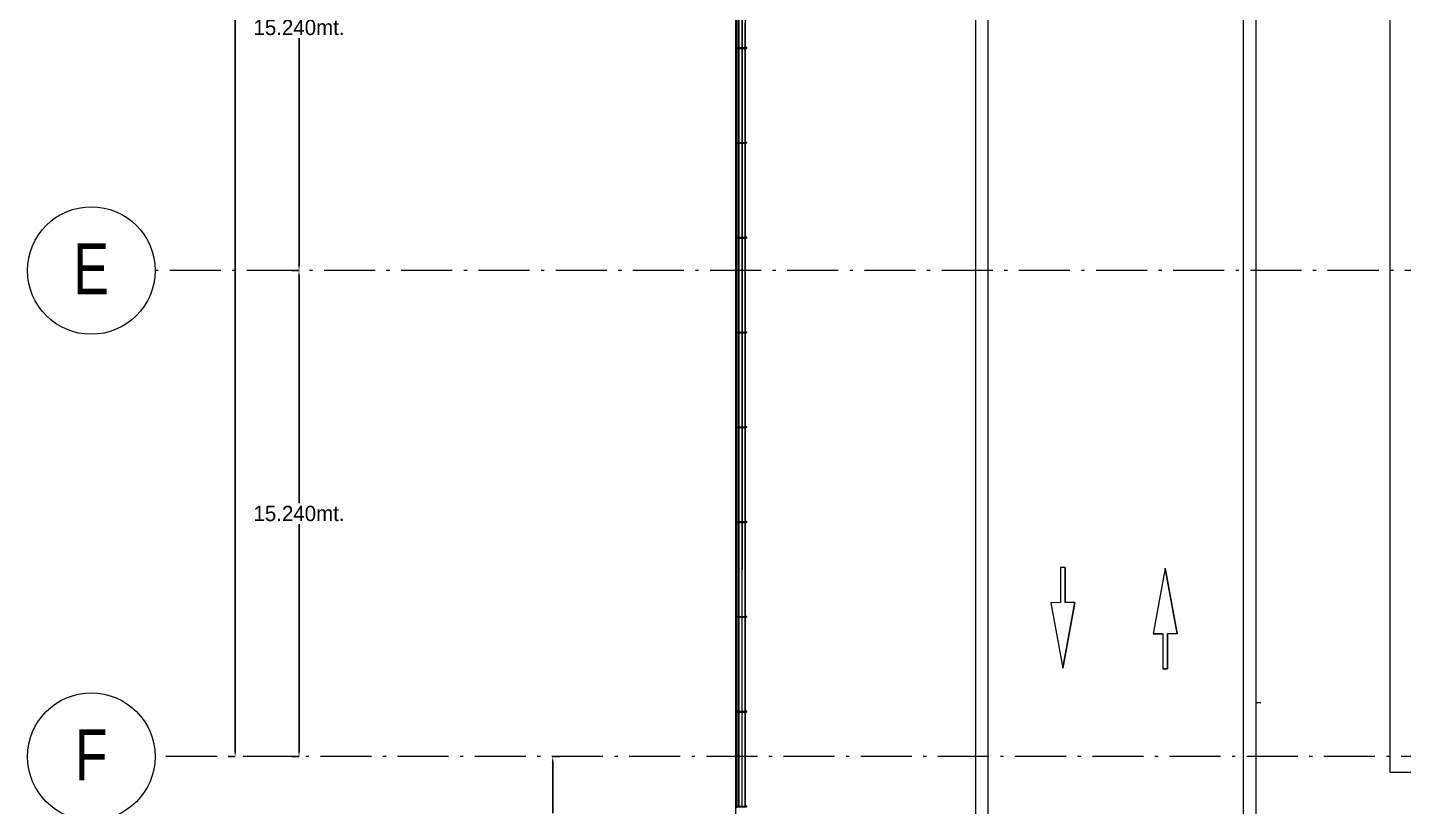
# Model space of a CAD drawing. Header units: metres. Extents: x -55 to 260, y -121 to 64.
# Drawn here: x -55.41 to -12.27, y -62.52 to -38.1 of the extents above; entities that cross this region are included whole.
import ezdxf

# ---------------------------------------------------------------- set-up
doc = ezdxf.new("R2010")
doc.units = ezdxf.units.M
doc.linetypes.add('01_Grid', pattern=[2.32, 1.6, -0.36, 0, -0.36])
for name, color, linetype, lineweight in [('0-1', 7, 'Continuous', 5), ('03EJES-1', 1, '01_Grid', 5), ('04NOEJE', 2, 'Continuous', 18), ('04NOEJE-1', 2, 'Continuous', 5), ('31COTAS', 1, 'Continuous', 5), ('46BANQ', 8, 'Continuous', 5), ('46BANQ-1', 253, 'Continuous', 5), ('47VEGET-1', 253, 'Continuous', 5), ('55BARANDAL-1', 253, 'Continuous', 5), ('70LINEA-1', 254, 'Continuous', 5)]:
    doc.layers.add(name, color=color, linetype=linetype, lineweight=lineweight)
doc.styles.add('Arial', font='arial.ttf', dxfattribs={"width": 0.75, "height": 1.6})
doc.dimstyles.get("Standard").update_dxf_attribs({"dimtxt": 0.48, "dimasz": 0.18, "dimexe": 0, "dimexo": 0, "dimgap": 0.09, "dimtad": 0, "dimtih": 1, "dimtoh": 1, "dimdec": 3, "dimzin": 0, "dimdsep": 46, "dimtxsty": 'Standard', "dimcen": 0.09, "dimadec": 0, "dimazin": 0, "dimtfac": 1, "dimtdec": 4, "dimtofl": 0, "dimtmove": 0, "dimatfit": 3, "dimfxl": 1, "dimtolj": 1, "dimtzin": 0, "dimarcsym": 0})

# ---------------------------------------------------------------- blocks, each defined once
blk = doc.blocks.new('Railing - Wire Post - Chainlink 2-V246-A1 _ A700')
at = {"layer": '55BARANDAL-1'}
for p, q in [((-0.331, 0.013), (-0.331, -0.012)), ((-0.331, 0.013), (-0.317, 0.013)), ((-0.317, 0.013), (-0.311, 0.013)), ((-0.311, 0.013), (-0.304, 0.013)), ((-0.304, 0.013), (-0.304, -0.012)), ((0.013, 0.013), (-0.304, 0.013)), ((0.013, -0.012), (0.013, 0.013)), ((-0.331, -0.012), (-0.317, -0.012)), ((-0.317, -0.012), (-0.311, -0.012)), ((-0.311, -0.012), (-0.304, -0.012)), ((0.013, -0.012), (-0.304, -0.012))]:
    blk.add_line(p, q, dxfattribs=at)
for radius, start, end in [(0.0301, 206.3748, 2.2872), (0.0301, 206.3748, 2.2872), (0.0301, 2.2872, 148.7371), (0.0301, 2.2872, 148.7371), (0.0251, 0, 150), (0.0251, 0, 150), (0.0251, 210, 0), (0.0251, 210, 0), (0.0251, 90, 148.3274), (0.0251, 270, 90), (0.0301, 335.1385, 2.2872), (0.0301, 335.1385, 2.2872), (0.0301, 335.1385, 2.2872), (0.0301, 335.1385, 2.2872), (0.0301, 335.1385, 2.2872), (0.0301, 335.1385, 2.2872), (0.0301, 335.1385, 2.2872), (0.0301, 335.1385, 2.2872), (0.0301, 335.1385, 2.2872), (0.0301, 335.1385, 2.2872), (0.0301, 2.2872, 16.9322), (0.0301, 2.2872, 16.9322), (0.0301, 2.2872, 16.9322), (0.0301, 2.2872, 16.9322), (0.0301, 2.2872, 16.9322), (0.0301, 2.2872, 16.9322), (0.0301, 2.2872, 16.9322), (0.0301, 2.2872, 16.9322), (0.0301, 2.2872, 16.9322), (0.0301, 2.2872, 16.9322), (0.0251, 211.6726, 270)]:
    blk.add_arc((0, 0), radius, start, end, dxfattribs=at)
blk = doc.blocks.new('Railing - Wire Post - Chainlink 2-V247-A1 _ A700')
at = {"layer": '55BARANDAL-1'}
for p, q in [((-0.331, 0.013), (-0.331, -0.012)), ((-0.331, 0.013), (-0.317, 0.013)), ((-0.317, 0.013), (-0.311, 0.013)), ((-0.311, 0.013), (-0.304, 0.013)), ((-0.304, 0.013), (-0.304, -0.012)), ((0.013, 0.013), (-0.304, 0.013)), ((0.013, -0.012), (0.013, 0.013)), ((-0.331, -0.012), (-0.317, -0.012)), ((-0.317, -0.012), (-0.311, -0.012)), ((-0.311, -0.012), (-0.304, -0.012)), ((0.013, -0.012), (-0.304, -0.012))]:
    blk.add_line(p, q, dxfattribs=at)
for radius, start, end in [(0.0301, 206.3748, 2.2872), (0.0301, 206.3748, 2.2872), (0.0301, 2.2872, 148.7371), (0.0301, 2.2872, 148.7371), (0.0251, 0, 150), (0.0251, 0, 150), (0.0251, 210, 0), (0.0251, 210, 0), (0.0251, 90, 148.3274), (0.0251, 270, 90), (0.0301, 335.0042, 2.2872), (0.0301, 335.0042, 2.2872), (0.0301, 335.0042, 2.2872), (0.0301, 335.0042, 2.2872), (0.0301, 335.0042, 2.2872), (0.0301, 335.0042, 2.2872), (0.0301, 335.0042, 2.2872), (0.0301, 335.0042, 2.2872), (0.0301, 335.0042, 2.2872), (0.0301, 335.0042, 2.2872), (0.0301, 2.2872, 16.9322), (0.0301, 2.2872, 16.9322), (0.0301, 2.2872, 16.9322), (0.0301, 2.2872, 16.9322), (0.0301, 2.2872, 16.9322), (0.0301, 2.2872, 16.9322), (0.0301, 2.2872, 16.9322), (0.0301, 2.2872, 16.9322), (0.0301, 2.2872, 16.9322), (0.0301, 2.2872, 16.9322), (0.0251, 211.6726, 270)]:
    blk.add_arc((0, 0), radius, start, end, dxfattribs=at)
blk = doc.blocks.new('Railing - Wire Post - Chainlink 2-V248-A1 _ A700')
at = {"layer": '55BARANDAL-1'}
for p, q in [((-0.331, 0.013), (-0.331, -0.012)), ((-0.331, 0.013), (-0.317, 0.013)), ((-0.317, 0.013), (-0.311, 0.013)), ((-0.311, 0.013), (-0.304, 0.013)), ((-0.304, 0.013), (-0.304, -0.012)), ((0.013, 0.013), (-0.304, 0.013)), ((0.013, -0.012), (0.013, 0.013)), ((-0.331, -0.012), (-0.317, -0.012)), ((-0.317, -0.012), (-0.311, -0.012)), ((-0.311, -0.012), (-0.304, -0.012)), ((0.013, -0.012), (-0.304, -0.012))]:
    blk.add_line(p, q, dxfattribs=at)
for radius, start, end in [(0.0301, 206.3748, 2.2872), (0.0301, 206.3748, 2.2872), (0.0301, 2.2872, 148.7371), (0.0301, 2.2872, 148.7371), (0.0251, 0, 150), (0.0251, 0, 150), (0.0251, 210, 0), (0.0251, 210, 0), (0.0251, 90, 148.3274), (0.0251, 270, 90), (0.0301, 336.8856, 2.2872), (0.0301, 336.8856, 2.2872), (0.0301, 336.8856, 2.2872), (0.0301, 336.8856, 2.2872), (0.0301, 336.8856, 2.2872), (0.0301, 336.8856, 2.2872), (0.0301, 336.8856, 2.2872), (0.0301, 336.8856, 2.2872), (0.0301, 336.8856, 2.2872), (0.0301, 336.8856, 2.2872), (0.0301, 2.2872, 16.9322), (0.0301, 2.2872, 16.9322), (0.0301, 2.2872, 16.9322), (0.0301, 2.2872, 16.9322), (0.0301, 2.2872, 16.9322), (0.0301, 2.2872, 16.9322), (0.0301, 2.2872, 16.9322), (0.0301, 2.2872, 16.9322), (0.0301, 2.2872, 16.9322), (0.0301, 2.2872, 16.9322), (0.0251, 211.6726, 270)]:
    blk.add_arc((0, 0), radius, start, end, dxfattribs=at)
blk = doc.blocks.new('Railing - Wire Post - Chainlink 2-V249-A1 _ A700')
at = {"layer": '55BARANDAL-1'}
for p, q in [((-0.331, 0.013), (-0.331, -0.012)), ((-0.331, 0.013), (-0.317, 0.013)), ((-0.317, 0.013), (-0.311, 0.013)), ((-0.311, 0.013), (-0.304, 0.013)), ((-0.304, 0.013), (-0.304, -0.012)), ((0.013, 0.013), (-0.304, 0.013)), ((0.013, -0.012), (0.013, 0.013)), ((-0.331, -0.012), (-0.317, -0.012)), ((-0.317, -0.012), (-0.311, -0.012)), ((-0.311, -0.012), (-0.304, -0.012)), ((0.013, -0.012), (-0.304, -0.012))]:
    blk.add_line(p, q, dxfattribs=at)
for radius, start, end in [(0.0301, 206.3748, 2.2872), (0.0301, 206.3748, 2.2872), (0.0301, 2.2872, 148.7371), (0.0301, 2.2872, 148.7371), (0.0251, 0, 150), (0.0251, 105, 150), (0.0251, 210, 0), (0.0251, 210, 0), (0.0251, 90, 148.3274), (0.0251, 270, 90), (0.0251, 0, 75), (0.0301, 336.8856, 2.2872), (0.0301, 336.8856, 2.2872), (0.0301, 336.8856, 2.2872), (0.0301, 336.8856, 2.2872), (0.0301, 336.8856, 2.2872), (0.0301, 336.8856, 2.2872), (0.0301, 336.8856, 2.2872), (0.0301, 336.8856, 2.2872), (0.0301, 336.8856, 2.2872), (0.0301, 336.8856, 2.2872), (0.0301, 2.2872, 16.9322), (0.0301, 2.2872, 16.9322), (0.0301, 2.2872, 16.9322), (0.0301, 2.2872, 16.9322), (0.0301, 2.2872, 16.9322), (0.0301, 2.2872, 16.9322), (0.0301, 2.2872, 16.9322), (0.0301, 2.2872, 16.9322), (0.0301, 2.2872, 16.9322), (0.0301, 2.2872, 16.9322), (0.0251, 211.6726, 270)]:
    blk.add_arc((0, 0), radius, start, end, dxfattribs=at)
blk = doc.blocks.new('Railing - Railing-7508387-A1 _ A700')
at = {"layer": '55BARANDAL-1'}
for p, q in [((-33.209, 20.714), (-33.216, -101.171)), ((-33.157, -38.73), (-33.157, -35.782)), ((-33.106, -35.782), (-33.107, -38.73)), ((-33.103, -38.73), (-33.102, -35.782)), ((-33.006, -35.782), (-33.007, -38.73)), ((-33.003, -38.73), (-33.002, -35.782)), ((-32.906, -35.782), (-32.907, -38.73)), ((-32.903, -38.73), (-32.902, -35.782)), ((-33.157, -41.702), (-33.157, -38.755)), ((-33.107, -38.755), (-33.107, -41.702)), ((-33.103, -41.702), (-33.103, -38.755)), ((-33.007, -38.755), (-33.007, -41.702)), ((-33.003, -41.702), (-33.003, -38.755)), ((-32.907, -38.755), (-32.907, -41.702)), ((-32.903, -41.702), (-32.903, -38.755)), ((-33.157, -44.675), (-33.157, -41.727)), ((-33.107, -41.727), (-33.107, -44.675)), ((-33.103, -44.675), (-33.103, -41.727)), ((-33.007, -41.727), (-33.007, -44.675)), ((-33.003, -44.675), (-33.003, -41.727)), ((-32.907, -41.727), (-32.907, -44.675)), ((-32.903, -44.675), (-32.903, -41.727)), ((-33.158, -47.648), (-33.157, -44.7)), ((-33.107, -44.7), (-33.107, -47.648)), ((-33.103, -47.648), (-33.103, -44.7)), ((-33.007, -44.7), (-33.007, -47.648)), ((-33.003, -47.648), (-33.003, -44.7)), ((-32.907, -44.7), (-32.907, -47.648)), ((-32.903, -47.648), (-32.903, -44.7)), ((-33.158, -50.621), (-33.158, -47.673)), ((-33.107, -47.673), (-33.107, -50.621)), ((-33.103, -50.621), (-33.103, -47.673)), ((-33.007, -47.673), (-33.007, -50.621)), ((-33.003, -50.621), (-33.003, -47.673)), ((-32.907, -47.673), (-32.907, -50.621)), ((-32.903, -50.621), (-32.903, -47.673)), ((-33.158, -53.594), (-33.158, -50.646)), ((-33.107, -50.646), (-33.107, -53.594)), ((-33.103, -53.594), (-33.103, -50.646)), ((-33.007, -50.646), (-33.007, -53.594)), ((-33.003, -53.594), (-33.003, -50.646)), ((-32.907, -50.646), (-32.907, -53.594)), ((-32.903, -53.594), (-32.903, -50.646)), ((-33.158, -56.566), (-33.158, -53.619)), ((-33.107, -53.619), (-33.108, -56.566)), ((-33.104, -56.566), (-33.103, -53.619)), ((-33.007, -53.619), (-33.008, -56.566)), ((-33.004, -56.566), (-33.003, -53.619)), ((-32.907, -53.619), (-32.908, -56.566)), ((-32.904, -56.566), (-32.903, -53.619)), ((-33.158, -59.539), (-33.158, -56.591)), ((-33.108, -56.591), (-33.108, -59.539)), ((-33.104, -59.539), (-33.104, -56.591)), ((-33.008, -56.591), (-33.008, -59.539)), ((-33.004, -59.539), (-33.004, -56.591)), ((-32.908, -56.591), (-32.908, -59.539)), ((-32.904, -59.539), (-32.904, -56.591)), ((-33.158, -62.512), (-33.158, -59.564)), ((-33.108, -59.564), (-33.108, -62.512)), ((-33.104, -62.512), (-33.104, -59.564)), ((-33.008, -59.564), (-33.008, -62.512)), ((-33.004, -62.512), (-33.004, -59.564)), ((-32.908, -59.564), (-32.908, -62.512)), ((-32.904, -62.512), (-32.904, -59.564))]:
    blk.add_line(p, q, dxfattribs=at)
at = {"rotation": 179.9966738660688}
for name, p in [('Railing - Wire Post - Chainlink 2-V248-A1 _ A700', (-33.185, -38.742)), ('Railing - Wire Post - Chainlink 2-V248-A1 _ A700', (-33.185, -41.715)), ('Railing - Wire Post - Chainlink 2-V248-A1 _ A700', (-33.185, -44.688)), ('Railing - Wire Post - Chainlink 2-V248-A1 _ A700', (-33.185, -47.66)), ('Railing - Wire Post - Chainlink 2-V249-A1 _ A700', (-33.185, -50.633)), ('Railing - Wire Post - Chainlink 2-V248-A1 _ A700', (-33.185, -53.606)), ('Railing - Wire Post - Chainlink 2-V248-A1 _ A700', (-33.186, -56.579)), ('Railing - Wire Post - Chainlink 2-V247-A1 _ A700', (-33.186, -59.552)), ('Railing - Wire Post - Chainlink 2-V246-A1 _ A700', (-33.186, -62.525))]:
    blk.add_blockref(name, p, dxfattribs=at)
blk = doc.blocks.new('Street Paint - Arrow - Arrow-V281-A1 _ A700')
at = {"layer": '70LINEA-1'}
for p, q in [((-19.74, -55.056), (-20.115, -57.107)), ((-19.365, -57.105), (-19.74, -55.056)), ((-19.74, -55.056), (-19.365, -57.106)), ((-19.74, -55.056), (-19.74, -55.056)), ((-20.115, -57.107), (-19.815, -57.106)), ((-19.815, -57.106), (-20.115, -57.107)), ((-20.115, -57.107), (-20.115, -57.107)), ((-19.815, -57.106), (-19.812, -58.206)), ((-19.67, -57.106), (-19.365, -57.105)), ((-19.667, -58.206), (-19.67, -57.106)), ((-19.67, -57.106), (-19.669, -57.106)), ((-19.669, -57.106), (-19.667, -58.206)), ((-19.365, -57.106), (-19.669, -57.106)), ((-19.365, -57.106), (-19.365, -57.105)), ((-19.812, -58.206), (-19.667, -58.206)), ((-19.667, -58.206), (-19.812, -58.206)), ((-19.812, -58.206), (-19.812, -58.206)), ((-19.667, -58.206), (-19.667, -58.206))]:
    blk.add_line(p, q, dxfattribs=at)
blk = doc.blocks.new('Street Paint - Arrow - Arrow-V282-A1 _ A700')
at = {"layer": '70LINEA-1'}
for p, q in [((-22.878, -55.033), (-23.023, -55.033)), ((-23.023, -55.033), (-23.021, -56.133)), ((-22.876, -56.133), (-22.878, -55.033)), ((-22.878, -55.033), (-22.876, -56.133)), ((-22.878, -55.033), (-22.878, -55.033)), ((-23.021, -56.133), (-23.326, -56.134)), ((-23.326, -56.134), (-22.95, -58.183)), ((-22.95, -58.183), (-22.576, -56.133)), ((-22.576, -56.133), (-22.95, -58.183)), ((-22.576, -56.133), (-22.876, -56.133)), ((-22.576, -56.133), (-22.576, -56.133)), ((-22.95, -58.183), (-22.95, -58.183))]:
    blk.add_line(p, q, dxfattribs=at)
blk = doc.blocks.new('22011_AR_rvt-1-A1 _ A700')
at = {"layer": '46BANQ-1'}
for p, q in [((-25.692, 20.749), (-25.692, -99.36)), ((-16.892, -59.259), (-16.892, -27.506)), ((-12.692, -61.46), (-12.692, -27.506)), ((-25.292, -39.66), (-25.292, -29.66)), ((-17.292, -29.66), (-17.292, -39.66)), ((-25.292, -49.66), (-25.292, -39.66)), ((-17.292, -39.66), (-17.292, -49.66)), ((-25.292, -59.66), (-25.292, -49.66)), ((-17.292, -49.66), (-17.292, -59.66)), ((-25.292, -69.66), (-25.292, -59.66)), ((-17.292, -59.66), (-17.292, -65.96)), ((-10.918, -61.46), (-12.692, -61.46))]:
    blk.add_line(p, q, dxfattribs=at)
at = {"layer": '47VEGET-1'}
for name in ['Street Paint - Arrow - Arrow-V282-A1 _ A700', 'Street Paint - Arrow - Arrow-V281-A1 _ A700']:
    blk.add_blockref(name, (0, 0), dxfattribs=at)
at = {"layer": '55BARANDAL-1'}
blk.add_blockref('Railing - Railing-7508387-A1 _ A700', (0, 0), dxfattribs=at)
blk = doc.blocks.new('Railing - Wire Post - Chainlink 2-V631-A1 _ A700')
at = {"layer": '55BARANDAL-1'}
for p, q in [((-0.331, 0.013), (-0.331, -0.012)), ((-0.331, 0.013), (-0.323, 0.013)), ((-0.323, 0.013), (-0.317, 0.013)), ((-0.317, 0.013), (-0.311, 0.013)), ((-0.311, 0.013), (-0.304, 0.013)), ((-0.304, 0.013), (-0.304, -0.012)), ((0.013, 0.013), (-0.304, 0.013)), ((0.013, -0.012), (0.013, 0.013)), ((-0.331, -0.012), (-0.323, -0.012)), ((-0.323, -0.012), (-0.317, -0.012)), ((-0.317, -0.012), (-0.311, -0.012)), ((-0.311, -0.012), (-0.304, -0.012)), ((0.013, -0.012), (-0.304, -0.012))]:
    blk.add_line(p, q, dxfattribs=at)
for radius, start, end in [(0.0301, 206.3748, 2.2872), (0.0301, 206.3748, 2.2872), (0.0301, 2.2872, 148.7371), (0.0301, 2.2872, 148.7371), (0.0251, 0, 150), (0.0251, 0, 150), (0.0251, 210, 0), (0.0251, 210, 0), (0.0251, 90, 148.3274), (0.0251, 270, 90), (0.0301, 335.1385, 2.2872), (0.0301, 335.1385, 2.2872), (0.0301, 335.1385, 2.2872), (0.0301, 335.1385, 2.2872), (0.0301, 335.1385, 2.2872), (0.0301, 335.1385, 2.2872), (0.0301, 335.1385, 2.2872), (0.0301, 335.1385, 2.2872), (0.0301, 335.1385, 2.2872), (0.0301, 335.1385, 2.2872), (0.0301, 2.2872, 16.9322), (0.0301, 2.2872, 16.9322), (0.0301, 2.2872, 16.9322), (0.0301, 2.2872, 16.9322), (0.0301, 2.2872, 16.9322), (0.0301, 2.2872, 16.9322), (0.0301, 2.2872, 16.9322), (0.0301, 2.2872, 16.9322), (0.0301, 2.2872, 16.9322), (0.0301, 2.2872, 16.9322), (0.0251, 211.6726, 270)]:
    blk.add_arc((0, 0), radius, start, end, dxfattribs=at)
blk = doc.blocks.new('Railing - Wire Post - Chainlink 2-V632-A1 _ A700')
at = {"layer": '55BARANDAL-1'}
for p, q in [((-0.331, 0.013), (-0.331, -0.012)), ((-0.331, 0.013), (-0.323, 0.013)), ((-0.323, 0.013), (-0.317, 0.013)), ((-0.317, 0.013), (-0.311, 0.013)), ((-0.311, 0.013), (-0.304, 0.013)), ((-0.304, 0.013), (-0.304, -0.012)), ((0.013, 0.013), (-0.304, 0.013)), ((0.013, -0.012), (0.013, 0.013)), ((-0.331, -0.012), (-0.323, -0.012)), ((-0.323, -0.012), (-0.317, -0.012)), ((-0.317, -0.012), (-0.311, -0.012)), ((-0.311, -0.012), (-0.304, -0.012)), ((0.013, -0.012), (-0.304, -0.012))]:
    blk.add_line(p, q, dxfattribs=at)
for radius, start, end in [(0.0301, 206.3748, 2.2872), (0.0301, 206.3748, 2.2872), (0.0301, 2.2872, 148.7371), (0.0301, 2.2872, 148.7371), (0.0251, 0, 150), (0.0251, 0, 150), (0.0251, 210, 0), (0.0251, 210, 0), (0.0251, 90, 148.3274), (0.0251, 270, 90), (0.0301, 335.0042, 2.2872), (0.0301, 335.0042, 2.2872), (0.0301, 335.0042, 2.2872), (0.0301, 335.0042, 2.2872), (0.0301, 335.0042, 2.2872), (0.0301, 335.0042, 2.2872), (0.0301, 335.0042, 2.2872), (0.0301, 335.0042, 2.2872), (0.0301, 335.0042, 2.2872), (0.0301, 335.0042, 2.2872), (0.0301, 2.2872, 16.9322), (0.0301, 2.2872, 16.9322), (0.0301, 2.2872, 16.9322), (0.0301, 2.2872, 16.9322), (0.0301, 2.2872, 16.9322), (0.0301, 2.2872, 16.9322), (0.0301, 2.2872, 16.9322), (0.0301, 2.2872, 16.9322), (0.0301, 2.2872, 16.9322), (0.0301, 2.2872, 16.9322), (0.0251, 211.6726, 270)]:
    blk.add_arc((0, 0), radius, start, end, dxfattribs=at)
blk = doc.blocks.new('Railing - Wire Post - Chainlink 2-V633-A1 _ A700')
at = {"layer": '55BARANDAL-1'}
for p, q in [((-0.331, 0.013), (-0.331, -0.012)), ((-0.331, 0.013), (-0.323, 0.013)), ((-0.323, 0.013), (-0.317, 0.013)), ((-0.317, 0.013), (-0.311, 0.013)), ((-0.311, 0.013), (-0.304, 0.013)), ((-0.304, 0.013), (-0.304, -0.012)), ((0.013, 0.013), (-0.304, 0.013)), ((0.013, -0.012), (0.013, 0.013)), ((-0.331, -0.012), (-0.323, -0.012)), ((-0.323, -0.012), (-0.317, -0.012)), ((-0.317, -0.012), (-0.311, -0.012)), ((-0.311, -0.012), (-0.304, -0.012)), ((0.013, -0.012), (-0.304, -0.012))]:
    blk.add_line(p, q, dxfattribs=at)
for radius, start, end in [(0.0301, 206.3748, 2.2872), (0.0301, 206.3748, 2.2872), (0.0301, 2.2872, 148.7371), (0.0301, 2.2872, 148.7371), (0.0251, 0, 150), (0.0251, 0, 150), (0.0251, 210, 0), (0.0251, 210, 0), (0.0251, 90, 148.3274), (0.0251, 270, 90), (0.0301, 336.8856, 2.2872), (0.0301, 336.8856, 2.2872), (0.0301, 336.8856, 2.2872), (0.0301, 336.8856, 2.2872), (0.0301, 336.8856, 2.2872), (0.0301, 336.8856, 2.2872), (0.0301, 336.8856, 2.2872), (0.0301, 336.8856, 2.2872), (0.0301, 336.8856, 2.2872), (0.0301, 336.8856, 2.2872), (0.0301, 2.2872, 16.9322), (0.0301, 2.2872, 16.9322), (0.0301, 2.2872, 16.9322), (0.0301, 2.2872, 16.9322), (0.0301, 2.2872, 16.9322), (0.0301, 2.2872, 16.9322), (0.0301, 2.2872, 16.9322), (0.0301, 2.2872, 16.9322), (0.0301, 2.2872, 16.9322), (0.0301, 2.2872, 16.9322), (0.0251, 211.6726, 270)]:
    blk.add_arc((0, 0), radius, start, end, dxfattribs=at)
blk = doc.blocks.new('Railing - Wire Post - Chainlink 2-V634-A1 _ A700')
at = {"layer": '55BARANDAL-1'}
for p, q in [((-0.331, 0.013), (-0.331, -0.012)), ((-0.331, 0.013), (-0.323, 0.013)), ((-0.323, 0.013), (-0.317, 0.013)), ((-0.317, 0.013), (-0.311, 0.013)), ((-0.311, 0.013), (-0.304, 0.013)), ((-0.304, 0.013), (-0.304, -0.012)), ((0.013, 0.013), (-0.304, 0.013)), ((0.013, -0.012), (0.013, 0.013)), ((-0.331, -0.012), (-0.323, -0.012)), ((-0.323, -0.012), (-0.317, -0.012)), ((-0.317, -0.012), (-0.311, -0.012)), ((-0.311, -0.012), (-0.304, -0.012)), ((0.013, -0.012), (-0.304, -0.012))]:
    blk.add_line(p, q, dxfattribs=at)
for radius, start, end in [(0.0301, 206.3748, 2.2872), (0.0301, 206.3748, 2.2872), (0.0301, 2.2872, 148.7371), (0.0301, 2.2872, 148.7371), (0.0251, 0, 150), (0.0251, 105, 150), (0.0251, 210, 0), (0.0251, 210, 0), (0.0251, 90, 148.3274), (0.0251, 270, 90), (0.0251, 0, 75), (0.0301, 336.8856, 2.2872), (0.0301, 336.8856, 2.2872), (0.0301, 336.8856, 2.2872), (0.0301, 336.8856, 2.2872), (0.0301, 336.8856, 2.2872), (0.0301, 336.8856, 2.2872), (0.0301, 336.8856, 2.2872), (0.0301, 336.8856, 2.2872), (0.0301, 336.8856, 2.2872), (0.0301, 336.8856, 2.2872), (0.0301, 2.2872, 16.9322), (0.0301, 2.2872, 16.9322), (0.0301, 2.2872, 16.9322), (0.0301, 2.2872, 16.9322), (0.0301, 2.2872, 16.9322), (0.0301, 2.2872, 16.9322), (0.0301, 2.2872, 16.9322), (0.0301, 2.2872, 16.9322), (0.0301, 2.2872, 16.9322), (0.0301, 2.2872, 16.9322), (0.0251, 211.6726, 270)]:
    blk.add_arc((0, 0), radius, start, end, dxfattribs=at)
blk = doc.blocks.new('Railing - Railing-V636-A1 _ A700')
at = {"layer": '55BARANDAL-1'}
for p, q in [((-33.209, 20.714), (-33.216, -101.171)), ((-33.157, -38.73), (-33.157, -35.782)), ((-33.106, -35.782), (-33.107, -38.73)), ((-33.103, -38.73), (-33.102, -35.782)), ((-33.006, -35.782), (-33.007, -38.73)), ((-33.003, -38.73), (-33.002, -35.782)), ((-32.906, -35.782), (-32.907, -38.73)), ((-32.903, -38.73), (-32.902, -35.782)), ((-33.157, -41.702), (-33.157, -38.755)), ((-33.107, -38.755), (-33.107, -41.702)), ((-33.103, -41.702), (-33.103, -38.755)), ((-33.007, -38.755), (-33.007, -41.702)), ((-33.003, -41.702), (-33.003, -38.755)), ((-32.907, -38.755), (-32.907, -41.702)), ((-32.903, -41.702), (-32.903, -38.755)), ((-33.157, -44.675), (-33.157, -41.727)), ((-33.107, -41.727), (-33.107, -44.675)), ((-33.103, -44.675), (-33.103, -41.727)), ((-33.007, -41.727), (-33.007, -44.675)), ((-33.003, -44.675), (-33.003, -41.727)), ((-32.907, -41.727), (-32.907, -44.675)), ((-32.903, -44.675), (-32.903, -41.727)), ((-33.158, -47.648), (-33.157, -44.7)), ((-33.107, -44.7), (-33.107, -47.648)), ((-33.103, -47.648), (-33.103, -44.7)), ((-33.007, -44.7), (-33.007, -47.648)), ((-33.003, -47.648), (-33.003, -44.7)), ((-32.907, -44.7), (-32.907, -47.648)), ((-32.903, -47.648), (-32.903, -44.7)), ((-33.158, -50.621), (-33.158, -47.673)), ((-33.107, -47.673), (-33.107, -50.621)), ((-33.103, -50.621), (-33.103, -47.673)), ((-33.007, -47.673), (-33.007, -50.621)), ((-33.003, -50.621), (-33.003, -47.673)), ((-32.907, -47.673), (-32.907, -50.621)), ((-32.903, -50.621), (-32.903, -47.673)), ((-33.158, -53.594), (-33.158, -50.646)), ((-33.107, -50.646), (-33.107, -53.594)), ((-33.103, -53.594), (-33.103, -50.646)), ((-33.007, -50.646), (-33.007, -53.594)), ((-33.003, -53.594), (-33.003, -50.646)), ((-32.907, -50.646), (-32.907, -53.594)), ((-32.903, -53.594), (-32.903, -50.646)), ((-33.158, -56.566), (-33.158, -53.619)), ((-33.107, -53.619), (-33.108, -56.566)), ((-33.104, -56.566), (-33.103, -53.619)), ((-33.007, -53.619), (-33.008, -56.566)), ((-33.004, -56.566), (-33.003, -53.619)), ((-32.907, -53.619), (-32.908, -56.566)), ((-32.904, -56.566), (-32.903, -53.619)), ((-33.158, -59.539), (-33.158, -56.591)), ((-33.108, -56.591), (-33.108, -59.539)), ((-33.104, -59.539), (-33.104, -56.591)), ((-33.008, -56.591), (-33.008, -59.539)), ((-33.004, -59.539), (-33.004, -56.591)), ((-32.908, -56.591), (-32.908, -59.539)), ((-32.904, -59.539), (-32.904, -56.591)), ((-33.158, -62.512), (-33.158, -59.564)), ((-33.108, -59.564), (-33.108, -62.512)), ((-33.104, -62.512), (-33.104, -59.564)), ((-33.008, -59.564), (-33.008, -62.512)), ((-33.004, -62.512), (-33.004, -59.564)), ((-32.908, -59.564), (-32.908, -62.512)), ((-32.904, -62.512), (-32.904, -59.564))]:
    blk.add_line(p, q, dxfattribs=at)
at = {"rotation": 179.9966738660688}
for name, p in [('Railing - Wire Post - Chainlink 2-V633-A1 _ A700', (-33.185, -38.742)), ('Railing - Wire Post - Chainlink 2-V633-A1 _ A700', (-33.185, -41.715)), ('Railing - Wire Post - Chainlink 2-V633-A1 _ A700', (-33.185, -44.688)), ('Railing - Wire Post - Chainlink 2-V633-A1 _ A700', (-33.185, -47.66)), ('Railing - Wire Post - Chainlink 2-V634-A1 _ A700', (-33.185, -50.633)), ('Railing - Wire Post - Chainlink 2-V633-A1 _ A700', (-33.185, -53.606)), ('Railing - Wire Post - Chainlink 2-V633-A1 _ A700', (-33.186, -56.579)), ('Railing - Wire Post - Chainlink 2-V632-A1 _ A700', (-33.186, -59.552)), ('Railing - Wire Post - Chainlink 2-V631-A1 _ A700', (-33.186, -62.525))]:
    blk.add_blockref(name, p, dxfattribs=at)
blk = doc.blocks.new('22011_AR_rvt-2-A1 _ A700')
at = {"layer": '46BANQ-1'}
for p, q in [((-25.692, 20.749), (-25.692, -99.36)), ((-16.892, -59.259), (-16.892, -27.506)), ((-12.692, -61.46), (-12.692, -27.506)), ((-25.292, -39.66), (-25.292, -29.66)), ((-17.292, -29.66), (-17.292, -39.66)), ((-25.292, -49.66), (-25.292, -39.66)), ((-17.292, -39.66), (-17.292, -49.66)), ((-25.292, -59.66), (-25.292, -49.66)), ((-17.292, -49.66), (-17.292, -59.66)), ((-25.292, -69.66), (-25.292, -59.66)), ((-17.292, -59.66), (-17.292, -65.96)), ((-10.918, -61.46), (-12.692, -61.46))]:
    blk.add_line(p, q, dxfattribs=at)
at = {"layer": '47VEGET-1'}
for name in ['Street Paint - Arrow - Arrow-V282-A1 _ A700', 'Street Paint - Arrow - Arrow-V281-A1 _ A700']:
    blk.add_blockref(name, (0, 0), dxfattribs=at)
at = {"layer": '55BARANDAL-1'}
blk.add_blockref('Railing - Railing-V636-A1 _ A700', (0, 0), dxfattribs=at)
blk = doc.blocks.new('Grid - Standard-4449989-A1 _ A700')
at = {"layer": '04NOEJE'}
blk.add_circle((0, 0), 0.005, dxfattribs=at)
blk = doc.blocks.new('DIMBLOCK18-A1 _ A700')
at = {"layer": '31COTAS', "color": 0, "lineweight": -2}
for p, q in [((-49.12, 15.241), (-48.894, 15.241)), ((-48.894, 15.061), (-48.894, -22.53)), ((-48.894, -60.78), (-48.894, -23.189)), ((-49.12, -60.96), (-48.894, -60.96))]:
    blk.add_line(p, q, dxfattribs=at)
at = {"layer": '31COTAS', "color": 0}
for points in [[(-48.864, 15.061), (-48.924, 15.061), (-48.894, 15.241)], [(-48.924, -60.78), (-48.864, -60.78), (-48.894, -60.96)]]:
    blk.add_solid(points, dxfattribs=at)
at = {"layer": 'Defpoints', "color": 0}
for p in [(-49.12, 15.241), (-48.894, 15.241), (-49.12, -60.96)]:
    blk.add_point(p, dxfattribs=at)
at = {"layer": '31COTAS', "color": 0, "insert": (-48.894, -22.86), "char_height": 0.48, "attachment_point": 5}
blk.add_mtext('\\A1;76.201mt.', dxfattribs=at)
blk = doc.blocks.new('DIMBLOCK37-A1 _ A700')
at = {"layer": '31COTAS', "color": 0, "lineweight": -2}
for p, q in [((-47.12, -45.72), (-46.894, -45.72)), ((-46.894, -45.9), (-46.894, -53.01)), ((-46.894, -60.78), (-46.894, -53.67)), ((-47.12, -60.96), (-46.894, -60.96))]:
    blk.add_line(p, q, dxfattribs=at)
at = {"layer": '31COTAS', "color": 0}
for points in [[(-46.864, -45.9), (-46.924, -45.9), (-46.894, -45.72)], [(-46.924, -60.78), (-46.864, -60.78), (-46.894, -60.96)]]:
    blk.add_solid(points, dxfattribs=at)
at = {"layer": 'Defpoints', "color": 0}
for p in [(-47.12, -45.72), (-46.894, -45.72), (-47.12, -60.96)]:
    blk.add_point(p, dxfattribs=at)
at = {"layer": '31COTAS', "color": 0, "insert": (-46.894, -53.34), "char_height": 0.48, "attachment_point": 5}
blk.add_mtext('\\A1;15.240mt.', dxfattribs=at)
blk = doc.blocks.new('DIMBLOCK38-A1 _ A700')
at = {"layer": '31COTAS', "color": 0, "lineweight": -2}
for p, q in [((-47.12, -30.48), (-46.894, -30.48)), ((-46.894, -30.66), (-46.894, -37.77)), ((-46.894, -45.54), (-46.894, -38.43)), ((-47.12, -45.72), (-46.894, -45.72))]:
    blk.add_line(p, q, dxfattribs=at)
at = {"layer": '31COTAS', "color": 0}
for points in [[(-46.864, -30.66), (-46.924, -30.66), (-46.894, -30.48)], [(-46.924, -45.54), (-46.864, -45.54), (-46.894, -45.72)]]:
    blk.add_solid(points, dxfattribs=at)
at = {"layer": 'Defpoints', "color": 0}
for p in [(-47.12, -30.48), (-46.894, -30.48), (-47.12, -45.72)]:
    blk.add_point(p, dxfattribs=at)
at = {"layer": '31COTAS', "color": 0, "insert": (-46.894, -38.1), "char_height": 0.48, "attachment_point": 5}
blk.add_mtext('\\A1;15.240mt.', dxfattribs=at)
blk = doc.blocks.new('DIMBLOCK47-A1 _ A700')
at = {"layer": '31COTAS', "color": 0, "lineweight": -2}
for p, q in [((-38.714, -60.96), (-38.941, -60.96)), ((-38.941, -61.14), (-38.941, -62.739)), ((-38.941, -64.997), (-38.941, -63.399)), ((-38.714, -65.177), (-38.941, -65.177))]:
    blk.add_line(p, q, dxfattribs=at)
at = {"layer": '31COTAS', "color": 0}
for points in [[(-38.911, -61.14), (-38.971, -61.14), (-38.941, -60.96)], [(-38.971, -64.997), (-38.911, -64.997), (-38.941, -65.177)]]:
    blk.add_solid(points, dxfattribs=at)
at = {"layer": 'Defpoints', "color": 0}
for p in [(-38.714, -60.96), (-38.941, -65.177), (-38.714, -65.177)]:
    blk.add_point(p, dxfattribs=at)
at = {"layer": '31COTAS', "color": 0, "insert": (-38.941, -63.069), "char_height": 0.48, "attachment_point": 5}
blk.add_mtext('\\A1;4.217mt.', dxfattribs=at)

msp = doc.modelspace()

# ---------------------------------------------------------------- linework, layer by layer
at = {"layer": '03EJES-1'}
for p, q in [((195.072, -45.72), (-51.4051, -45.72)), ((255.455, -60.96), (-51.4051, -60.96))]:
    msp.add_line(p, q, dxfattribs=at)
at = {"layer": '46BANQ'}
for p, q in [((-16.8918, -59.2589), (-16.748, -59.2589)), ((-16.8918, -65.9596), (-16.8918, -59.2589))]:
    msp.add_line(p, q, dxfattribs=at)

# ---------------------------------------------------------------- block references
at = {"layer": '0-1'}
for name in ['22011_AR_rvt-2-A1 _ A700', '22011_AR_rvt-1-A1 _ A700']:
    msp.add_blockref(name, (0, 0), dxfattribs=at)
at = {"layer": '04NOEJE', "xscale": 399.9999999999997, "yscale": 399.9999999999997, "zscale": 399.9999999999997, "rotation": 90}
for p in [(-53.4051, -45.72), (-53.4051, -60.96)]:
    msp.add_blockref('Grid - Standard-4449989-A1 _ A700', p, dxfattribs=at)

# ---------------------------------------------------------------- texts
at = {"layer": '04NOEJE-1', "char_height": 1.6, "attachment_point": 1, "style": 'Arial'}
for s, insert, width in [('E', (-53.9704, -44.8643), 1.370886), ('F', (-53.9209, -60.1043), 1.250632)]:
    msp.add_mtext(s, dxfattribs=dict(at, insert=insert, width=width))

# ---------------------------------------------------------------- dimensions: what is measured, and where the dimension line sits
at = {"layer": '31COTAS'}
for base, p1, p2, picture, middle in [((-48.8937, 15.241), (-49.12, -60.96), (-49.12, 15.241), 'DIMBLOCK18-A1 _ A700', (-48.8937, -22.8595)), ((-46.8937, -30.48), (-47.12, -45.72), (-47.12, -30.48), 'DIMBLOCK38-A1 _ A700', (-46.8937, -38.1)), ((-46.8937, -45.72), (-47.12, -60.96), (-47.12, -45.72), 'DIMBLOCK37-A1 _ A700', (-46.8937, -53.34)), ((-38.9408, -65.1774), (-38.7145, -60.96), (-38.7145, -65.1774), 'DIMBLOCK47-A1 _ A700', (-38.9408, -63.0687))]:
    dim = msp.add_linear_dim(base=base, p1=p1, p2=p2, angle=90, dimstyle='Standard', override={"dimpost": 'mt.'}, dxfattribs=at)
    dim.commit()
    dim.dimension.update_dxf_attribs({"geometry": picture, "text_midpoint": middle})

doc.saveas('drawing.dxf')
